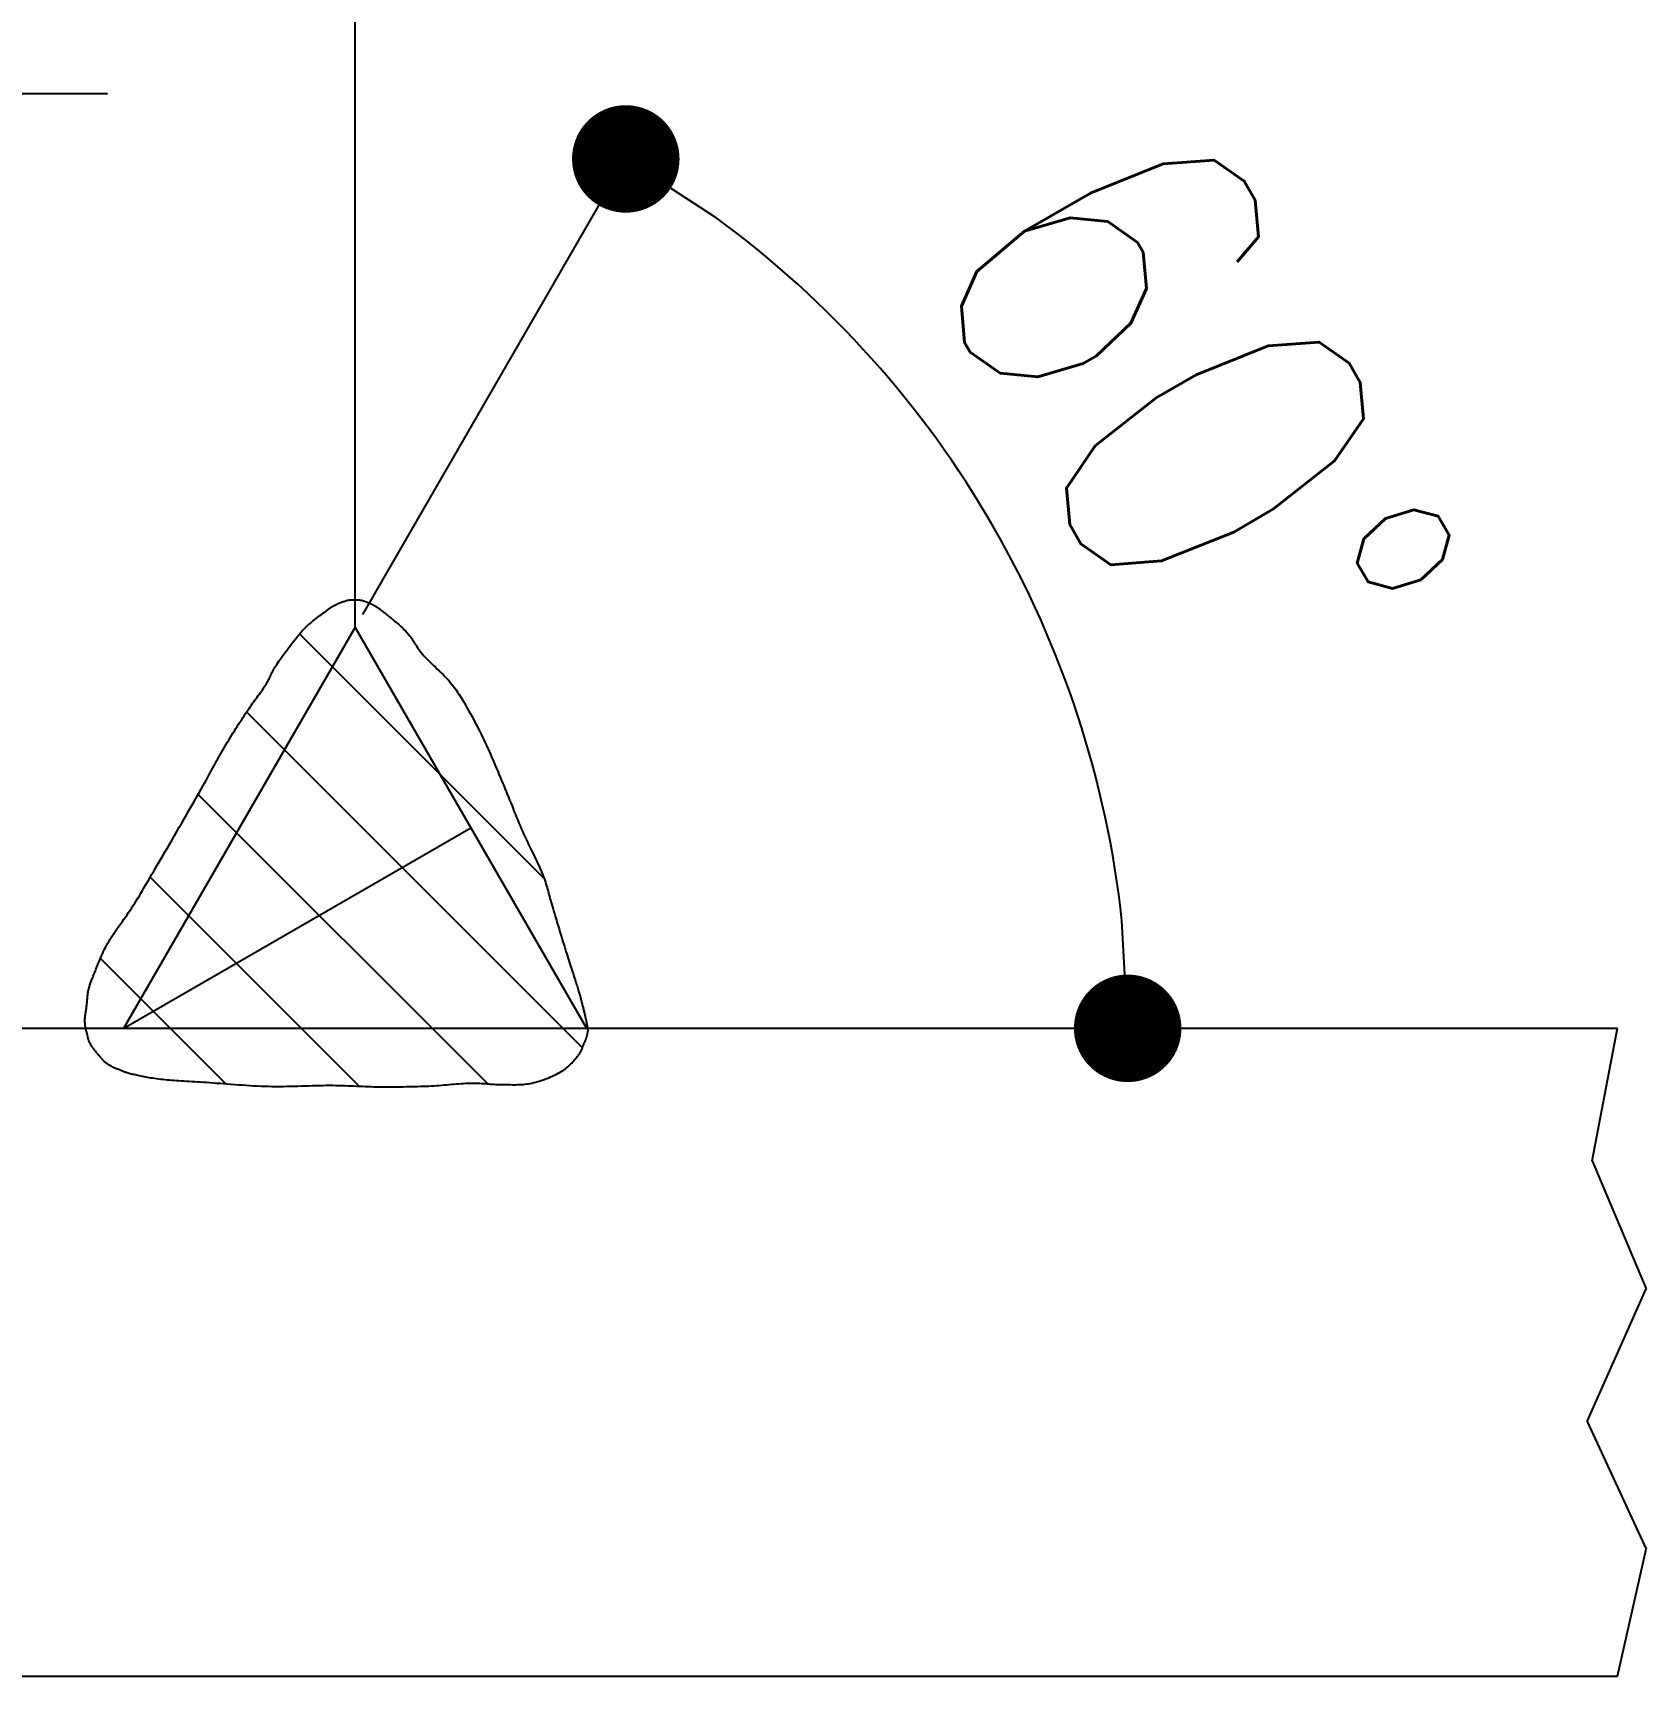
# Model space of a CAD drawing. Header units: millimetres. Extents: x -4568 to 36914, y -114 to 17788.
# Drawn here: x 6422 to 6542, y 13943.6 to 14065.8 of the extents above; entities that cross this region are included whole.
import ezdxf

# ---------------------------------------------------------------- set-up
doc = ezdxf.new("R2010")
doc.units = ezdxf.units.MM
doc.header["$LTSCALE"] = 5
doc.layers.get('0').update_dxf_attribs({"color": 255})
doc.layers.add('寸法', color=4, linetype='Continuous')
doc.layers.add('金物', color=142, linetype='Continuous')
doc.styles.add('04setumei', font='simplex.shx', dxfattribs={"width": 0.7, "height": 2.5, "bigfont": 'extfont2.shx'})

# ---------------------------------------------------------------- blocks, each defined once
blk = doc.blocks.new('_Dot')
at = {"color": 0, "linetype": 'ByBlock', "lineweight": -2}
blk.add_line((-0.5, 0), (-1, 0), dxfattribs=at)
at = {"color": 0, "linetype": 'ByBlock', "const_width": 0.5}
blk.add_lwpolyline([(-0.25, 0, 1), (0.25, 0, 1)], format="xyb", close=True, dxfattribs=at)

msp = doc.modelspace()

# ---------------------------------------------------------------- linework, layer by layer
at = {"layer": '寸法'}
for p, q in [((6419.555, 14061.289), (6427.555, 14061.289)), ((6446.531, 14022.521), (6466.098, 14056.412)), ((6444.107, 14023.027), (6444.143, 14023.053)), ((6444.143, 14023.053), (6444.181, 14023.078)), ((6444.181, 14023.078), (6444.22, 14023.103)), ((6444.22, 14023.103), (6444.261, 14023.128)), ((6444.261, 14023.128), (6444.305, 14023.154)), ((6444.305, 14023.154), (6444.352, 14023.179)), ((6444.352, 14023.179), (6444.402, 14023.205)), ((6444.402, 14023.205), (6444.455, 14023.231)), ((6444.455, 14023.231), (6444.512, 14023.257)), ((6444.512, 14023.257), (6444.571, 14023.283)), ((6444.571, 14023.283), (6444.632, 14023.31)), ((6444.632, 14023.31), (6444.694, 14023.337)), ((6444.694, 14023.337), (6444.757, 14023.363)), ((6444.757, 14023.363), (6444.822, 14023.389)), ((6444.822, 14023.389), (6444.886, 14023.413)), ((6444.886, 14023.413), (6444.95, 14023.438)), ((6444.95, 14023.438), (6445.013, 14023.461)), ((6445.013, 14023.461), (6445.075, 14023.483)), ((6445.075, 14023.483), (6445.136, 14023.504)), ((6445.136, 14023.504), (6445.194, 14023.524)), ((6445.194, 14023.524), (6445.25, 14023.542)), ((6445.25, 14023.542), (6445.303, 14023.558)), ((6445.303, 14023.558), (6445.353, 14023.572)), ((6445.353, 14023.572), (6445.399, 14023.584)), ((6445.399, 14023.584), (6445.444, 14023.594)), ((6445.444, 14023.594), (6445.487, 14023.603)), ((6445.487, 14023.603), (6445.528, 14023.61)), ((6445.528, 14023.61), (6445.567, 14023.616)), ((6445.567, 14023.616), (6445.605, 14023.62)), ((6445.605, 14023.62), (6445.642, 14023.623)), ((6445.642, 14023.623), (6445.678, 14023.626)), ((6445.678, 14023.626), (6445.712, 14023.627)), ((6445.712, 14023.627), (6445.747, 14023.628)), ((6445.747, 14023.628), (6445.78, 14023.628)), ((6445.78, 14023.628), (6445.812, 14023.628)), ((6445.812, 14023.628), (6445.845, 14023.628)), ((6445.845, 14023.628), (6445.876, 14023.627)), ((6445.876, 14023.627), (6445.909, 14023.627)), ((6445.909, 14023.627), (6445.941, 14023.626)), ((6445.941, 14023.626), (6445.973, 14023.626)), ((6445.973, 14023.626), (6446.004, 14023.627)), ((6446.004, 14023.627), (6446.035, 14023.626)), ((6446.035, 14023.626), (6446.065, 14023.626)), ((6446.065, 14023.626), (6446.094, 14023.626)), ((6446.094, 14023.626), (6446.122, 14023.625)), ((6446.122, 14023.625), (6446.149, 14023.624)), ((6446.149, 14023.624), (6446.177, 14023.622)), ((6446.177, 14023.622), (6446.204, 14023.62)), ((6446.204, 14023.62), (6446.23, 14023.618)), ((6446.23, 14023.618), (6446.257, 14023.615)), ((6446.257, 14023.615), (6446.283, 14023.612)), ((6446.283, 14023.612), (6446.31, 14023.608)), ((6446.31, 14023.608), (6446.337, 14023.604)), ((6446.337, 14023.604), (6446.364, 14023.599)), ((6446.364, 14023.599), (6446.392, 14023.594)), ((6446.392, 14023.594), (6446.42, 14023.588)), ((6446.42, 14023.588), (6446.449, 14023.582)), ((6446.449, 14023.582), (6446.478, 14023.575)), ((6446.478, 14023.575), (6446.508, 14023.567)), ((6446.508, 14023.567), (6446.538, 14023.559)), ((6446.538, 14023.559), (6446.568, 14023.55)), ((6446.568, 14023.55), (6446.598, 14023.541)), ((6446.598, 14023.541), (6446.628, 14023.531)), ((6446.628, 14023.531), (6446.659, 14023.521)), ((6446.659, 14023.521), (6446.689, 14023.51)), ((6446.689, 14023.51), (6446.719, 14023.499)), ((6446.719, 14023.499), (6446.75, 14023.487)), ((6446.75, 14023.487), (6446.781, 14023.475)), ((6446.781, 14023.475), (6446.812, 14023.463)), ((6446.812, 14023.463), (6446.844, 14023.451)), ((6446.844, 14023.451), (6446.875, 14023.438)), ((6446.875, 14023.438), (6446.906, 14023.425)), ((6446.906, 14023.425), (6446.937, 14023.412)), ((6446.937, 14023.412), (6446.969, 14023.398)), ((6446.969, 14023.398), (6447, 14023.385)), ((6447, 14023.385), (6447.031, 14023.372)), ((6447.031, 14023.372), (6447.061, 14023.36)), ((6447.061, 14023.36), (6447.091, 14023.347)), ((6447.091, 14023.347), (6447.121, 14023.334)), ((6447.121, 14023.334), (6447.151, 14023.322)), ((6447.151, 14023.322), (6447.181, 14023.308)), ((6447.181, 14023.308), (6447.211, 14023.295)), ((6447.211, 14023.295), (6447.242, 14023.28)), ((6447.242, 14023.28), (6447.273, 14023.265)), ((6447.273, 14023.265), (6447.305, 14023.249)), ((6447.305, 14023.249), (6447.338, 14023.231)), ((6447.338, 14023.231), (6447.372, 14023.213)), ((6447.372, 14023.213), (6447.407, 14023.193)), ((6447.407, 14023.193), (6447.443, 14023.171)), ((6447.443, 14023.171), (6447.48, 14023.148)), ((6447.48, 14023.148), (6447.519, 14023.123)), ((6447.519, 14023.123), (6447.559, 14023.097)), ((6447.559, 14023.097), (6447.599, 14023.071)), ((6447.599, 14023.071), (6447.638, 14023.044)), ((6447.638, 14023.044), (6447.678, 14023.017)), ((6442.484, 14021.762), (6442.537, 14021.808)), ((6442.537, 14021.808), (6442.589, 14021.851)), ((6442.589, 14021.851), (6442.64, 14021.894)), ((6442.64, 14021.894), (6442.692, 14021.937)), ((6442.692, 14021.937), (6442.744, 14021.98)), ((6442.744, 14021.98), (6442.797, 14022.025)), ((6442.797, 14022.025), (6442.851, 14022.071)), ((6442.851, 14022.071), (6442.905, 14022.117)), ((6442.905, 14022.117), (6442.959, 14022.163)), ((6442.959, 14022.163), (6443.014, 14022.206)), ((6443.014, 14022.206), (6443.067, 14022.248)), ((6443.067, 14022.248), (6443.12, 14022.289)), ((6443.12, 14022.289), (6443.173, 14022.329)), ((6443.173, 14022.329), (6443.225, 14022.368)), ((6443.225, 14022.368), (6443.276, 14022.405)), ((6443.276, 14022.405), (6443.327, 14022.442)), ((6443.327, 14022.442), (6443.378, 14022.478)), ((6443.378, 14022.478), (6443.427, 14022.514)), ((6443.427, 14022.514), (6443.476, 14022.548)), ((6443.476, 14022.548), (6443.525, 14022.582)), ((6443.525, 14022.582), (6443.572, 14022.616)), ((6443.572, 14022.616), (6443.618, 14022.649)), ((6443.618, 14022.649), (6443.664, 14022.682)), ((6443.664, 14022.682), (6443.709, 14022.714)), ((6443.709, 14022.714), (6443.751, 14022.746)), ((6443.751, 14022.746), (6443.792, 14022.777)), ((6443.792, 14022.777), (6443.83, 14022.808)), ((6443.83, 14022.808), (6443.867, 14022.838)), ((6443.867, 14022.838), (6443.903, 14022.866)), ((6443.903, 14022.866), (6443.937, 14022.894)), ((6443.937, 14022.894), (6443.971, 14022.922)), ((6443.971, 14022.922), (6444.005, 14022.949)), ((6444.005, 14022.949), (6444.038, 14022.975)), ((6444.038, 14022.975), (6444.072, 14023.002)), ((6444.072, 14023.002), (6444.107, 14023.027)), ((6447.678, 14023.017), (6447.717, 14022.989)), ((6447.717, 14022.989), (6447.758, 14022.96)), ((6447.758, 14022.96), (6447.799, 14022.93)), ((6447.799, 14022.93), (6447.842, 14022.898)), ((6447.842, 14022.898), (6447.886, 14022.864)), ((6447.886, 14022.864), (6447.932, 14022.829)), ((6447.932, 14022.829), (6447.98, 14022.792)), ((6447.98, 14022.792), (6448.031, 14022.752)), ((6448.031, 14022.752), (6448.084, 14022.71)), ((6448.084, 14022.71), (6448.139, 14022.665)), ((6448.139, 14022.665), (6448.198, 14022.616)), ((6448.198, 14022.616), (6448.26, 14022.565)), ((6448.26, 14022.565), (6448.326, 14022.51)), ((6448.326, 14022.51), (6448.396, 14022.452)), ((6448.396, 14022.452), (6448.472, 14022.39)), ((6448.472, 14022.39), (6448.552, 14022.326)), ((6448.552, 14022.326), (6448.635, 14022.258)), ((6448.635, 14022.258), (6448.722, 14022.188)), ((6448.722, 14022.188), (6448.812, 14022.115)), ((6448.812, 14022.115), (6448.904, 14022.04)), ((6448.904, 14022.04), (6448.998, 14021.963)), ((6448.998, 14021.963), (6449.092, 14021.883)), ((6449.092, 14021.883), (6449.187, 14021.802)), ((6428.764, 13991.748), (6445.973, 14021.554)), ((6441.372, 14020.508), (6441.477, 14020.644)), ((6441.477, 14020.644), (6441.579, 14020.772)), ((6441.579, 14020.772), (6441.676, 14020.893)), ((6441.676, 14020.893), (6441.767, 14021.005)), ((6441.767, 14021.005), (6441.85, 14021.106)), ((6441.83, 14021.082), (6460.027, 14002.885)), ((6441.85, 14021.106), (6441.928, 14021.198)), ((6441.928, 14021.198), (6442.002, 14021.282)), ((6442.002, 14021.282), (6442.071, 14021.36)), ((6442.071, 14021.36), (6442.138, 14021.431)), ((6442.138, 14021.431), (6442.201, 14021.497)), ((6442.201, 14021.497), (6442.262, 14021.557)), ((6442.262, 14021.557), (6442.32, 14021.614)), ((6442.32, 14021.614), (6442.377, 14021.666)), ((6442.377, 14021.666), (6442.432, 14021.716)), ((6442.432, 14021.716), (6442.484, 14021.762)), ((6445.973, 14021.554), (6463.182, 13991.748)), ((6449.187, 14021.802), (6449.282, 14021.719)), ((6449.282, 14021.719), (6449.377, 14021.634)), ((6449.377, 14021.634), (6449.47, 14021.549)), ((6449.47, 14021.549), (6449.561, 14021.462)), ((6449.561, 14021.462), (6449.65, 14021.374)), ((6449.65, 14021.374), (6449.736, 14021.285)), ((6449.736, 14021.285), (6449.82, 14021.196)), ((6449.82, 14021.196), (6449.898, 14021.106)), ((6449.898, 14021.106), (6449.972, 14021.015)), ((6449.972, 14021.015), (6450.042, 14020.923)), ((6450.042, 14020.923), (6450.11, 14020.83)), ((6450.11, 14020.83), (6450.176, 14020.736)), ((6450.176, 14020.736), (6450.24, 14020.64)), ((6450.24, 14020.64), (6450.304, 14020.543)), ((6440.494, 14019.336), (6440.598, 14019.48)), ((6440.598, 14019.48), (6440.706, 14019.627)), ((6440.706, 14019.627), (6440.816, 14019.776)), ((6440.816, 14019.776), (6440.927, 14019.926)), ((6440.927, 14019.926), (6441.04, 14020.075)), ((6441.04, 14020.075), (6441.152, 14020.223)), ((6441.152, 14020.223), (6441.263, 14020.368)), ((6441.263, 14020.368), (6441.372, 14020.508)), ((6450.304, 14020.543), (6450.367, 14020.444)), ((6450.367, 14020.444), (6450.432, 14020.344)), ((6450.432, 14020.344), (6450.498, 14020.241)), ((6450.498, 14020.241), (6450.567, 14020.137)), ((6450.567, 14020.137), (6450.639, 14020.031)), ((6450.639, 14020.031), (6450.715, 14019.922)), ((6450.715, 14019.922), (6450.796, 14019.811)), ((6450.796, 14019.811), (6450.882, 14019.698)), ((6450.882, 14019.698), (6450.975, 14019.582)), ((6450.975, 14019.582), (6451.074, 14019.463)), ((6451.074, 14019.463), (6451.18, 14019.344)), ((6439.705, 14018.056), (6439.747, 14018.141)), ((6439.747, 14018.141), (6439.79, 14018.227)), ((6439.79, 14018.227), (6439.836, 14018.316)), ((6439.836, 14018.316), (6439.885, 14018.408)), ((6439.885, 14018.408), (6439.939, 14018.504)), ((6439.939, 14018.504), (6439.998, 14018.604)), ((6439.998, 14018.604), (6440.063, 14018.708)), ((6440.063, 14018.708), (6440.135, 14018.819)), ((6440.135, 14018.819), (6440.215, 14018.937)), ((6440.215, 14018.937), (6440.302, 14019.063)), ((6440.302, 14019.063), (6440.395, 14019.197)), ((6440.395, 14019.197), (6440.494, 14019.336)), ((6451.18, 14019.344), (6451.294, 14019.223)), ((6451.294, 14019.223), (6451.414, 14019.102)), ((6451.414, 14019.102), (6451.539, 14018.979)), ((6451.539, 14018.979), (6451.669, 14018.855)), ((6451.669, 14018.855), (6451.803, 14018.728)), ((6451.803, 14018.728), (6451.94, 14018.6)), ((6451.94, 14018.6), (6452.08, 14018.469)), ((6452.08, 14018.469), (6452.221, 14018.335)), ((6452.221, 14018.335), (6452.363, 14018.198)), ((6452.363, 14018.198), (6452.506, 14018.058)), ((6438.994, 14016.826), (6439.068, 14016.932)), ((6439.068, 14016.932), (6439.14, 14017.037)), ((6439.14, 14017.037), (6439.21, 14017.142)), ((6439.21, 14017.142), (6439.277, 14017.246)), ((6439.277, 14017.246), (6439.34, 14017.348)), ((6439.34, 14017.348), (6439.397, 14017.446)), ((6439.397, 14017.446), (6439.45, 14017.539)), ((6439.45, 14017.539), (6439.497, 14017.629)), ((6439.497, 14017.629), (6439.542, 14017.717)), ((6439.542, 14017.717), (6439.584, 14017.803)), ((6439.584, 14017.803), (6439.625, 14017.887)), ((6439.625, 14017.887), (6439.666, 14017.971)), ((6439.666, 14017.971), (6439.705, 14018.056)), ((6452.506, 14018.058), (6452.647, 14017.913)), ((6452.647, 14017.913), (6452.788, 14017.764)), ((6452.788, 14017.764), (6452.926, 14017.611)), ((6452.926, 14017.611), (6453.062, 14017.453)), ((6453.062, 14017.453), (6453.194, 14017.29)), ((6453.194, 14017.29), (6453.322, 14017.121)), ((6453.322, 14017.121), (6453.447, 14016.945)), ((6453.447, 14016.945), (6453.572, 14016.762)), ((6438.162, 14015.672), (6438.252, 14015.798)), ((6438.252, 14015.798), (6438.34, 14015.922)), ((6438.34, 14015.922), (6438.427, 14016.043)), ((6438.427, 14016.043), (6438.512, 14016.161)), ((6438.512, 14016.161), (6438.597, 14016.277)), ((6438.597, 14016.277), (6438.68, 14016.39)), ((6438.68, 14016.39), (6438.761, 14016.501)), ((6438.761, 14016.501), (6438.841, 14016.611)), ((6438.841, 14016.611), (6438.919, 14016.719)), ((6438.919, 14016.719), (6438.994, 14016.826)), ((6453.572, 14016.762), (6453.697, 14016.574)), ((6453.697, 14016.574), (6453.821, 14016.379)), ((6453.821, 14016.379), (6453.944, 14016.179)), ((6453.944, 14016.179), (6454.067, 14015.975)), ((6454.067, 14015.975), (6454.189, 14015.767)), ((6454.189, 14015.767), (6454.31, 14015.556)), ((6437.298, 14014.362), (6437.401, 14014.522)), ((6437.401, 14014.522), (6437.502, 14014.678)), ((6437.502, 14014.678), (6437.601, 14014.831)), ((6437.601, 14014.831), (6437.699, 14014.981)), ((6437.699, 14014.981), (6437.795, 14015.127)), ((6437.795, 14015.127), (6437.889, 14015.269)), ((6437.889, 14015.269), (6437.981, 14015.407)), ((6437.896, 14015.281), (6462.876, 13990.301)), ((6437.981, 14015.407), (6438.072, 14015.541)), ((6438.072, 14015.541), (6438.162, 14015.672)), ((6454.31, 14015.556), (6454.43, 14015.342)), ((6454.43, 14015.342), (6454.549, 14015.127)), ((6454.549, 14015.127), (6454.666, 14014.91)), ((6454.666, 14014.91), (6454.783, 14014.693)), ((6454.783, 14014.693), (6454.897, 14014.475)), ((6454.897, 14014.475), (6455.01, 14014.259)), ((6436.559, 14013.185), (6436.665, 14013.358)), ((6436.665, 14013.358), (6436.771, 14013.53)), ((6436.771, 14013.53), (6436.878, 14013.701)), ((6436.878, 14013.701), (6436.984, 14013.869)), ((6436.984, 14013.869), (6437.089, 14014.036)), ((6437.089, 14014.036), (6437.194, 14014.2)), ((6437.194, 14014.2), (6437.298, 14014.362)), ((6455.01, 14014.259), (6455.121, 14014.044)), ((6455.121, 14014.044), (6455.23, 14013.83)), ((6455.23, 14013.83), (6455.337, 14013.62)), ((6455.337, 14013.62), (6455.442, 14013.41)), ((6455.442, 14013.41), (6455.544, 14013.201)), ((6435.845, 14011.971), (6435.941, 14012.141)), ((6435.941, 14012.141), (6436.038, 14012.312)), ((6436.038, 14012.312), (6436.14, 14012.486)), ((6436.14, 14012.486), (6436.243, 14012.662)), ((6436.243, 14012.662), (6436.347, 14012.837)), ((6436.347, 14012.837), (6436.453, 14013.011)), ((6436.453, 14013.011), (6436.559, 14013.185)), ((6455.544, 14013.201), (6455.645, 14012.99)), ((6455.645, 14012.99), (6455.743, 14012.779)), ((6455.743, 14012.779), (6455.84, 14012.567)), ((6455.84, 14012.567), (6455.934, 14012.355)), ((6455.934, 14012.355), (6456.028, 14012.142)), ((6456.028, 14012.142), (6456.12, 14011.93)), ((6435.189, 14010.76), (6435.287, 14010.941)), ((6435.287, 14010.941), (6435.381, 14011.118)), ((6435.381, 14011.118), (6435.474, 14011.292)), ((6435.474, 14011.292), (6435.567, 14011.463)), ((6435.567, 14011.463), (6435.659, 14011.633)), ((6435.659, 14011.633), (6435.751, 14011.802)), ((6435.751, 14011.802), (6435.845, 14011.971)), ((6456.12, 14011.93), (6456.211, 14011.716)), ((6456.211, 14011.716), (6456.302, 14011.503)), ((6456.302, 14011.503), (6456.392, 14011.29)), ((6456.392, 14011.29), (6456.481, 14011.077)), ((6456.481, 14011.077), (6456.57, 14010.864)), ((6456.57, 14010.864), (6456.659, 14010.651)), ((6434.522, 14009.539), (6434.647, 14009.763)), ((6434.647, 14009.763), (6434.766, 14009.977)), ((6434.766, 14009.977), (6434.878, 14010.183)), ((6434.878, 14010.183), (6434.986, 14010.381)), ((6434.986, 14010.381), (6435.09, 14010.573)), ((6435.09, 14010.573), (6435.189, 14010.76)), ((6456.659, 14010.651), (6456.749, 14010.438)), ((6456.749, 14010.438), (6456.838, 14010.225)), ((6456.838, 14010.225), (6456.929, 14010.013)), ((6456.929, 14010.013), (6457.019, 14009.8)), ((6457.019, 14009.8), (6457.108, 14009.586)), ((6457.108, 14009.586), (6457.197, 14009.371)), ((6433.776, 14008.236), (6433.941, 14008.522)), ((6433.941, 14008.522), (6434.1, 14008.797)), ((6434.1, 14008.797), (6434.249, 14009.059)), ((6434.249, 14009.059), (6434.39, 14009.306)), ((6434.298, 14009.144), (6455.825, 13987.617)), ((6434.39, 14009.306), (6434.522, 14009.539)), ((6457.197, 14009.371), (6457.285, 14009.155)), ((6457.285, 14009.155), (6457.373, 14008.939)), ((6457.373, 14008.939), (6457.46, 14008.723)), ((6457.46, 14008.723), (6457.548, 14008.507)), ((6457.548, 14008.507), (6457.635, 14008.291)), ((6433.07, 14007.017), (6433.251, 14007.329)), ((6433.251, 14007.329), (6433.43, 14007.637)), ((6433.43, 14007.637), (6433.605, 14007.94)), ((6433.605, 14007.94), (6433.776, 14008.236)), ((6457.635, 14008.291), (6457.721, 14008.075)), ((6457.721, 14008.075), (6457.807, 14007.861)), ((6457.807, 14007.861), (6457.894, 14007.648)), ((6457.894, 14007.648), (6457.98, 14007.436)), ((6457.98, 14007.436), (6458.066, 14007.226)), ((6458.066, 14007.226), (6458.153, 14007.017)), ((6428.764, 13991.748), (6454.577, 14006.651)), ((6432.346, 14005.774), (6432.524, 14006.081)), ((6432.524, 14006.081), (6432.705, 14006.391)), ((6432.705, 14006.391), (6432.888, 14006.704)), ((6432.888, 14006.704), (6433.07, 14007.017)), ((6458.153, 14007.017), (6458.24, 14006.811)), ((6458.24, 14006.811), (6458.327, 14006.607)), ((6458.327, 14006.607), (6458.413, 14006.406)), ((6458.413, 14006.406), (6458.502, 14006.207)), ((6458.502, 14006.207), (6458.593, 14006.008)), ((6458.593, 14006.008), (6458.685, 14005.809)), ((6431.677, 14004.632), (6431.835, 14004.901)), ((6431.835, 14004.901), (6432, 14005.183)), ((6432, 14005.183), (6432.17, 14005.474)), ((6432.17, 14005.474), (6432.346, 14005.774)), ((6458.685, 14005.809), (6458.779, 14005.612)), ((6458.779, 14005.612), (6458.873, 14005.416)), ((6458.873, 14005.416), (6458.968, 14005.221)), ((6458.968, 14005.221), (6459.062, 14005.028)), ((6459.062, 14005.028), (6459.156, 14004.837)), ((6459.156, 14004.837), (6459.249, 14004.647)), ((6430.981, 14003.437), (6431.113, 14003.662)), ((6431.113, 14003.662), (6431.247, 14003.894)), ((6431.247, 14003.894), (6431.385, 14004.132)), ((6431.385, 14004.132), (6431.528, 14004.376)), ((6431.528, 14004.376), (6431.677, 14004.632)), ((6459.249, 14004.647), (6459.34, 14004.46)), ((6459.34, 14004.46), (6459.43, 14004.275)), ((6459.43, 14004.275), (6459.516, 14004.092)), ((6459.516, 14004.092), (6459.6, 14003.912)), ((6459.6, 14003.912), (6459.681, 14003.735)), ((6459.681, 14003.735), (6459.758, 14003.561)), ((6459.758, 14003.561), (6459.831, 14003.391)), ((6430.255, 14002.187), (6430.371, 14002.385)), ((6430.371, 14002.385), (6430.488, 14002.587)), ((6430.488, 14002.587), (6430.608, 14002.792)), ((6430.608, 14002.792), (6430.73, 14003.002)), ((6430.721, 14002.987), (6446.264, 13987.444)), ((6430.73, 14003.002), (6430.854, 14003.217)), ((6430.854, 14003.217), (6430.981, 14003.437)), ((6459.831, 14003.391), (6459.899, 14003.223)), ((6459.899, 14003.223), (6459.961, 14003.062)), ((6459.961, 14003.062), (6460.018, 14002.909)), ((6460.018, 14002.909), (6460.07, 14002.762)), ((6460.07, 14002.762), (6460.118, 14002.621)), ((6460.118, 14002.621), (6460.162, 14002.484)), ((6460.162, 14002.484), (6460.203, 14002.35)), ((6460.203, 14002.35), (6460.242, 14002.219)), ((6429.461, 14000.878), (6429.575, 14001.059)), ((6429.575, 14001.059), (6429.688, 14001.242)), ((6429.688, 14001.242), (6429.801, 14001.427)), ((6429.801, 14001.427), (6429.913, 14001.613)), ((6429.913, 14001.613), (6430.027, 14001.802)), ((6430.027, 14001.802), (6430.14, 14001.993)), ((6430.14, 14001.993), (6430.255, 14002.187)), ((6460.242, 14002.219), (6460.279, 14002.088)), ((6460.279, 14002.088), (6460.315, 14001.958)), ((6460.315, 14001.958), (6460.35, 14001.827)), ((6460.35, 14001.827), (6460.386, 14001.693)), ((6460.386, 14001.693), (6460.423, 14001.556)), ((6460.423, 14001.556), (6460.461, 14001.415)), ((6460.461, 14001.415), (6460.501, 14001.268)), ((6460.501, 14001.268), (6460.544, 14001.114)), ((6460.544, 14001.114), (6460.591, 14000.953)), ((6428.653, 13999.703), (6428.767, 13999.861)), ((6428.767, 13999.861), (6428.882, 14000.022)), ((6428.882, 14000.022), (6428.998, 14000.186)), ((6428.998, 14000.186), (6429.114, 14000.353)), ((6429.114, 14000.353), (6429.23, 14000.524)), ((6429.23, 14000.524), (6429.346, 14000.698)), ((6429.346, 14000.698), (6429.461, 14000.878)), ((6460.591, 14000.953), (6460.641, 14000.783)), ((6460.641, 14000.783), (6460.696, 14000.603)), ((6460.696, 14000.603), (6460.753, 14000.413)), ((6460.753, 14000.413), (6460.813, 14000.215)), ((6460.813, 14000.215), (6460.875, 14000.009)), ((6460.875, 14000.009), (6460.939, 13999.797)), ((6427.813, 13998.505), (6427.908, 13998.651)), ((6427.908, 13998.651), (6428.006, 13998.797)), ((6428.006, 13998.797), (6428.108, 13998.945)), ((6428.108, 13998.945), (6428.212, 13999.093)), ((6428.212, 13999.093), (6428.319, 13999.243)), ((6428.319, 13999.243), (6428.429, 13999.394)), ((6428.429, 13999.394), (6428.54, 13999.548)), ((6428.54, 13999.548), (6428.653, 13999.703)), ((6460.939, 13999.797), (6461.004, 13999.581)), ((6461.004, 13999.581), (6461.07, 13999.362)), ((6461.07, 13999.362), (6461.137, 13999.14)), ((6461.137, 13999.14), (6461.203, 13998.918)), ((6461.203, 13998.918), (6461.27, 13998.697)), ((6461.27, 13998.697), (6461.336, 13998.478)), ((6427.187, 13997.331), (6427.254, 13997.477)), ((6427.254, 13997.477), (6427.324, 13997.624)), ((6427.324, 13997.624), (6427.398, 13997.771)), ((6427.398, 13997.771), (6427.474, 13997.919)), ((6427.474, 13997.919), (6427.553, 13998.066)), ((6427.553, 13998.066), (6427.636, 13998.213)), ((6427.636, 13998.213), (6427.722, 13998.359)), ((6427.722, 13998.359), (6427.813, 13998.505)), ((6461.336, 13998.478), (6461.402, 13998.263)), ((6461.402, 13998.263), (6461.466, 13998.052)), ((6461.466, 13998.052), (6461.528, 13997.847)), ((6461.528, 13997.847), (6461.589, 13997.65)), ((6461.589, 13997.65), (6461.647, 13997.461)), ((6461.647, 13997.461), (6461.702, 13997.283)), ((6426.686, 13996.13), (6426.733, 13996.248)), ((6426.733, 13996.248), (6426.783, 13996.372)), ((6426.783, 13996.372), (6426.834, 13996.499)), ((6426.834, 13996.499), (6426.887, 13996.63)), ((6426.887, 13996.63), (6426.942, 13996.765)), ((6426.942, 13996.765), (6427, 13996.903)), ((6427, 13996.903), (6427.06, 13997.044)), ((6427.021, 13996.952), (6436.347, 13987.625)), ((6427.06, 13997.044), (6427.122, 13997.187)), ((6427.122, 13997.187), (6427.187, 13997.331)), ((6461.702, 13997.283), (6461.756, 13997.111)), ((6461.756, 13997.111), (6461.809, 13996.944)), ((6461.809, 13996.944), (6461.861, 13996.781)), ((6461.861, 13996.781), (6461.913, 13996.622)), ((6461.913, 13996.622), (6461.963, 13996.466)), ((6461.963, 13996.466), (6462.013, 13996.315)), ((6462.013, 13996.315), (6462.061, 13996.167)), ((6462.061, 13996.167), (6462.109, 13996.023)), ((6426.221, 13994.915), (6426.241, 13994.979)), ((6426.241, 13994.979), (6426.261, 13995.044)), ((6426.261, 13995.044), (6426.282, 13995.108)), ((6426.282, 13995.108), (6426.305, 13995.173)), ((6426.305, 13995.173), (6426.329, 13995.241)), ((6426.329, 13995.241), (6426.355, 13995.31)), ((6426.355, 13995.31), (6426.382, 13995.383)), ((6426.382, 13995.383), (6426.412, 13995.458)), ((6426.412, 13995.458), (6426.443, 13995.538)), ((6426.443, 13995.538), (6426.477, 13995.622)), ((6426.477, 13995.622), (6426.514, 13995.712)), ((6426.514, 13995.712), (6426.553, 13995.807)), ((6426.553, 13995.807), (6426.595, 13995.908)), ((6426.595, 13995.908), (6426.64, 13996.016)), ((6426.64, 13996.016), (6426.686, 13996.13)), ((6462.109, 13996.023), (6462.155, 13995.883)), ((6462.155, 13995.883), (6462.201, 13995.747)), ((6462.201, 13995.747), (6462.244, 13995.615)), ((6462.244, 13995.615), (6462.287, 13995.486)), ((6462.287, 13995.486), (6462.327, 13995.361)), ((6462.327, 13995.361), (6462.367, 13995.241)), ((6462.367, 13995.241), (6462.405, 13995.124)), ((6462.405, 13995.124), (6462.44, 13995.011)), ((6462.44, 13995.011), (6462.475, 13994.901)), ((6426.023, 13993.669), (6426.029, 13993.739)), ((6426.029, 13993.739), (6426.035, 13993.808)), ((6426.035, 13993.808), (6426.041, 13993.878)), ((6426.041, 13993.878), (6426.047, 13993.947)), ((6426.047, 13993.947), (6426.053, 13994.016)), ((6426.053, 13994.016), (6426.06, 13994.084)), ((6426.06, 13994.084), (6426.067, 13994.153)), ((6426.067, 13994.153), (6426.075, 13994.222)), ((6426.075, 13994.222), (6426.084, 13994.292)), ((6426.084, 13994.292), (6426.094, 13994.361)), ((6426.094, 13994.361), (6426.105, 13994.431)), ((6426.105, 13994.431), (6426.118, 13994.502)), ((6426.118, 13994.502), (6426.133, 13994.573)), ((6426.133, 13994.573), (6426.149, 13994.645)), ((6426.149, 13994.645), (6426.167, 13994.716)), ((6426.167, 13994.716), (6426.184, 13994.784)), ((6426.184, 13994.784), (6426.203, 13994.85)), ((6426.203, 13994.85), (6426.221, 13994.915)), ((6462.475, 13994.901), (6462.506, 13994.797)), ((6462.506, 13994.797), (6462.536, 13994.7)), ((6462.536, 13994.7), (6462.563, 13994.608)), ((6462.563, 13994.608), (6462.588, 13994.521)), ((6462.588, 13994.521), (6462.612, 13994.44)), ((6462.612, 13994.44), (6462.634, 13994.363)), ((6462.634, 13994.363), (6462.655, 13994.289)), ((6462.655, 13994.289), (6462.674, 13994.218)), ((6462.674, 13994.218), (6462.693, 13994.15)), ((6462.693, 13994.15), (6462.71, 13994.084)), ((6462.71, 13994.084), (6462.728, 13994.019)), ((6462.728, 13994.019), (6462.745, 13993.955)), ((6462.745, 13993.955), (6462.761, 13993.891)), ((6462.761, 13993.891), (6462.778, 13993.827)), ((6462.778, 13993.827), (6462.795, 13993.762)), ((6462.795, 13993.762), (6462.812, 13993.695)), ((6462.812, 13993.695), (6462.83, 13993.627)), ((6425.867, 13992.46), (6425.874, 13992.533)), ((6425.874, 13992.533), (6425.883, 13992.608)), ((6425.883, 13992.608), (6425.892, 13992.684)), ((6425.892, 13992.684), (6425.902, 13992.761)), ((6425.902, 13992.761), (6425.913, 13992.84)), ((6425.913, 13992.84), (6425.925, 13992.918)), ((6425.925, 13992.918), (6425.936, 13992.997)), ((6425.936, 13992.997), (6425.948, 13993.076)), ((6425.948, 13993.076), (6425.959, 13993.154)), ((6425.959, 13993.154), (6425.971, 13993.231)), ((6425.971, 13993.231), (6425.981, 13993.307)), ((6425.981, 13993.307), (6425.992, 13993.382)), ((6425.992, 13993.382), (6426.001, 13993.455)), ((6426.001, 13993.455), (6426.009, 13993.527)), ((6426.009, 13993.527), (6426.016, 13993.598)), ((6426.016, 13993.598), (6426.023, 13993.669)), ((6462.83, 13993.627), (6462.848, 13993.557)), ((6462.848, 13993.557), (6462.866, 13993.488)), ((6462.866, 13993.488), (6462.884, 13993.419)), ((6462.884, 13993.419), (6462.901, 13993.35)), ((6462.901, 13993.35), (6462.918, 13993.281)), ((6462.918, 13993.281), (6462.935, 13993.214)), ((6462.935, 13993.214), (6462.952, 13993.147)), ((6462.952, 13993.147), (6462.968, 13993.08)), ((6462.968, 13993.08), (6462.984, 13993.015)), ((6462.984, 13993.015), (6462.999, 13992.95)), ((6462.999, 13992.95), (6463.015, 13992.886)), ((6463.015, 13992.886), (6463.03, 13992.824)), ((6463.03, 13992.824), (6463.044, 13992.762)), ((6463.044, 13992.762), (6463.058, 13992.702)), ((6463.058, 13992.702), (6463.072, 13992.643)), ((6463.072, 13992.643), (6463.084, 13992.586)), ((6463.084, 13992.586), (6463.097, 13992.531)), ((6463.097, 13992.531), (6463.109, 13992.476)), ((6463.109, 13992.476), (6463.12, 13992.423)), ((6425.852, 13992.192), (6425.853, 13992.254)), ((6425.852, 13992.192), (6425.853, 13992.132)), ((6425.853, 13992.254), (6425.856, 13992.32)), ((6425.853, 13992.132), (6425.855, 13992.075)), ((6425.855, 13992.075), (6425.859, 13992.02)), ((6425.856, 13992.32), (6425.86, 13992.389)), ((6425.859, 13992.02), (6425.865, 13991.967)), ((6425.86, 13992.389), (6425.867, 13992.46)), ((6425.865, 13991.967), (6425.872, 13991.916)), ((6425.872, 13991.916), (6425.88, 13991.867)), ((6425.88, 13991.867), (6425.888, 13991.82)), ((6425.888, 13991.82), (6425.898, 13991.773)), ((6425.898, 13991.773), (6425.908, 13991.728)), ((6425.908, 13991.728), (6425.919, 13991.683)), ((6425.919, 13991.683), (6425.931, 13991.639)), ((6425.931, 13991.639), (6425.942, 13991.595)), ((6425.942, 13991.595), (6425.954, 13991.552)), ((6425.954, 13991.552), (6425.966, 13991.508)), ((6425.966, 13991.508), (6425.978, 13991.464)), ((6425.978, 13991.464), (6425.989, 13991.42)), ((6425.989, 13991.42), (6426.001, 13991.374)), ((6426.001, 13991.374), (6426.011, 13991.329)), ((6426.011, 13991.329), (6426.021, 13991.284)), ((6426.021, 13991.284), (6426.03, 13991.24)), ((6463.12, 13992.423), (6463.132, 13992.371)), ((6463.132, 13992.371), (6463.143, 13992.32)), ((6463.143, 13992.32), (6463.154, 13992.271)), ((6463.154, 13992.271), (6463.163, 13992.222)), ((6463.163, 13992.222), (6463.174, 13992.175)), ((6463.174, 13992.175), (6463.183, 13992.129)), ((6463.183, 13992.129), (6463.192, 13992.084)), ((6463.192, 13992.084), (6463.2, 13992.04)), ((6463.2, 13992.04), (6463.208, 13991.997)), ((6463.208, 13991.997), (6463.216, 13991.955)), ((6463.216, 13991.955), (6463.223, 13991.914)), ((6463.223, 13991.914), (6463.229, 13991.874)), ((6463.229, 13991.874), (6463.235, 13991.835)), ((6463.229, 13991.219), (6463.237, 13991.252)), ((6463.235, 13991.835), (6463.24, 13991.797)), ((6463.237, 13991.252), (6463.245, 13991.286)), ((6463.24, 13991.797), (6463.245, 13991.76)), ((6463.245, 13991.76), (6463.249, 13991.725)), ((6463.245, 13991.286), (6463.251, 13991.318)), ((6463.249, 13991.725), (6463.253, 13991.692)), ((6463.251, 13991.318), (6463.257, 13991.348)), ((6463.253, 13991.692), (6463.257, 13991.661)), ((6463.257, 13991.661), (6463.26, 13991.632)), ((6463.257, 13991.348), (6463.261, 13991.376)), ((6463.26, 13991.632), (6463.263, 13991.604)), ((6463.261, 13991.376), (6463.264, 13991.403)), ((6463.263, 13991.604), (6463.265, 13991.578)), ((6463.264, 13991.403), (6463.267, 13991.429)), ((6463.265, 13991.578), (6463.267, 13991.552)), ((6463.267, 13991.552), (6463.268, 13991.528)), ((6463.267, 13991.429), (6463.268, 13991.454)), ((6463.268, 13991.528), (6463.269, 13991.503)), ((6463.268, 13991.454), (6463.269, 13991.479)), ((6463.269, 13991.479), (6463.269, 13991.503)), ((6426.03, 13991.24), (6426.039, 13991.197)), ((6426.039, 13991.197), (6426.047, 13991.154)), ((6426.047, 13991.154), (6426.056, 13991.112)), ((6426.056, 13991.112), (6426.065, 13991.07)), ((6426.065, 13991.07), (6426.075, 13991.028)), ((6426.075, 13991.028), (6426.085, 13990.986)), ((6426.085, 13990.986), (6426.097, 13990.944)), ((6426.097, 13990.944), (6426.109, 13990.901)), ((6426.109, 13990.901), (6426.123, 13990.858)), ((6426.123, 13990.858), (6426.139, 13990.814)), ((6426.139, 13990.814), (6426.157, 13990.77)), ((6426.157, 13990.77), (6426.176, 13990.724)), ((6426.176, 13990.724), (6426.199, 13990.678)), ((6426.199, 13990.678), (6426.223, 13990.631)), ((6426.223, 13990.631), (6426.252, 13990.582)), ((6426.252, 13990.582), (6426.282, 13990.531)), ((6426.282, 13990.531), (6426.316, 13990.478)), ((6426.316, 13990.478), (6426.352, 13990.425)), ((6426.352, 13990.425), (6426.39, 13990.37)), ((6426.39, 13990.37), (6426.43, 13990.315)), ((6426.43, 13990.315), (6426.471, 13990.259)), ((6426.471, 13990.259), (6426.514, 13990.203)), ((6426.514, 13990.203), (6426.557, 13990.147)), ((6426.557, 13990.147), (6426.6, 13990.092)), ((6426.6, 13990.092), (6426.644, 13990.037)), ((6426.644, 13990.037), (6426.688, 13989.984)), ((6462.741, 13990.008), (6462.771, 13990.065)), ((6462.771, 13990.065), (6462.798, 13990.121)), ((6462.798, 13990.121), (6462.824, 13990.176)), ((6462.824, 13990.176), (6462.847, 13990.231)), ((6462.847, 13990.231), (6462.869, 13990.285)), ((6462.869, 13990.285), (6462.89, 13990.337)), ((6462.89, 13990.337), (6462.91, 13990.389)), ((6462.91, 13990.389), (6462.929, 13990.44)), ((6462.929, 13990.44), (6462.949, 13990.49)), ((6462.949, 13990.49), (6462.968, 13990.539)), ((6462.968, 13990.539), (6462.987, 13990.587)), ((6462.987, 13990.587), (6463.007, 13990.634)), ((6463.007, 13990.634), (6463.028, 13990.679)), ((6463.028, 13990.679), (6463.048, 13990.724)), ((6463.048, 13990.724), (6463.066, 13990.767)), ((6463.066, 13990.767), (6463.084, 13990.81)), ((6463.084, 13990.81), (6463.102, 13990.851)), ((6463.102, 13990.851), (6463.118, 13990.891)), ((6463.118, 13990.891), (6463.133, 13990.93)), ((6463.133, 13990.93), (6463.148, 13990.969)), ((6463.148, 13990.969), (6463.162, 13991.007)), ((6463.162, 13991.007), (6463.176, 13991.043)), ((6463.176, 13991.043), (6463.188, 13991.08)), ((6463.188, 13991.08), (6463.199, 13991.115)), ((6463.199, 13991.115), (6463.21, 13991.15)), ((6463.21, 13991.15), (6463.22, 13991.185)), ((6463.22, 13991.185), (6463.229, 13991.219)), ((6426.688, 13989.984), (6426.731, 13989.931)), ((6426.731, 13989.931), (6426.773, 13989.88)), ((6426.773, 13989.88), (6426.815, 13989.831)), ((6426.815, 13989.831), (6426.855, 13989.784)), ((6426.855, 13989.784), (6426.893, 13989.739)), ((6426.893, 13989.739), (6426.929, 13989.696)), ((6426.929, 13989.696), (6426.964, 13989.654)), ((6426.964, 13989.654), (6426.998, 13989.614)), ((6426.998, 13989.614), (6427.031, 13989.575)), ((6427.031, 13989.575), (6427.064, 13989.537)), ((6427.064, 13989.537), (6427.096, 13989.501)), ((6427.096, 13989.501), (6427.128, 13989.465)), ((6427.128, 13989.465), (6427.16, 13989.431)), ((6427.16, 13989.431), (6427.192, 13989.397)), ((6427.192, 13989.397), (6427.225, 13989.363)), ((6427.225, 13989.363), (6427.259, 13989.331)), ((6427.259, 13989.331), (6427.293, 13989.299)), ((6427.293, 13989.299), (6427.328, 13989.267)), ((6427.328, 13989.267), (6427.366, 13989.236)), ((6427.366, 13989.236), (6427.404, 13989.205)), ((6427.404, 13989.205), (6427.445, 13989.175)), ((6427.445, 13989.175), (6427.487, 13989.144)), ((6427.487, 13989.144), (6427.531, 13989.114)), ((6427.531, 13989.114), (6427.577, 13989.084)), ((6427.577, 13989.084), (6427.624, 13989.056)), ((6427.624, 13989.056), (6427.672, 13989.027)), ((6427.672, 13989.027), (6427.721, 13989)), ((6427.721, 13989), (6427.771, 13988.973)), ((6427.771, 13988.973), (6427.822, 13988.946)), ((6427.822, 13988.946), (6427.874, 13988.92)), ((6427.874, 13988.92), (6427.928, 13988.894)), ((6427.928, 13988.894), (6427.981, 13988.869)), ((6427.981, 13988.869), (6428.036, 13988.844)), ((6428.036, 13988.844), (6428.092, 13988.819)), ((6428.092, 13988.819), (6428.148, 13988.795)), ((6461.614, 13988.745), (6461.7, 13988.813)), ((6461.7, 13988.813), (6461.783, 13988.882)), ((6461.783, 13988.882), (6461.862, 13988.952)), ((6461.862, 13988.952), (6461.937, 13989.023)), ((6461.937, 13989.023), (6462.01, 13989.095)), ((6462.01, 13989.095), (6462.08, 13989.166)), ((6462.08, 13989.166), (6462.146, 13989.238)), ((6462.146, 13989.238), (6462.21, 13989.309)), ((6462.21, 13989.309), (6462.271, 13989.38)), ((6462.271, 13989.38), (6462.329, 13989.449)), ((6462.329, 13989.449), (6462.386, 13989.517)), ((6462.386, 13989.517), (6462.44, 13989.584)), ((6462.44, 13989.584), (6462.492, 13989.648)), ((6462.492, 13989.648), (6462.542, 13989.711)), ((6462.542, 13989.711), (6462.589, 13989.772)), ((6462.589, 13989.772), (6462.632, 13989.832)), ((6462.632, 13989.832), (6462.672, 13989.891)), ((6462.672, 13989.891), (6462.708, 13989.95)), ((6462.708, 13989.95), (6462.741, 13990.008)), ((6428.148, 13988.795), (6428.205, 13988.771)), ((6428.205, 13988.771), (6428.262, 13988.746)), ((6428.262, 13988.746), (6428.321, 13988.722)), ((6428.321, 13988.722), (6428.379, 13988.698)), ((6428.379, 13988.698), (6428.437, 13988.674)), ((6428.437, 13988.674), (6428.494, 13988.651)), ((6428.494, 13988.651), (6428.549, 13988.628)), ((6428.549, 13988.628), (6428.604, 13988.605)), ((6428.604, 13988.605), (6428.659, 13988.583)), ((6428.659, 13988.583), (6428.714, 13988.561)), ((6428.714, 13988.561), (6428.771, 13988.54)), ((6428.771, 13988.54), (6428.828, 13988.518)), ((6428.828, 13988.518), (6428.888, 13988.497)), ((6428.888, 13988.497), (6428.95, 13988.476)), ((6428.95, 13988.476), (6429.015, 13988.455)), ((6429.015, 13988.455), (6429.083, 13988.433)), ((6429.083, 13988.433), (6429.156, 13988.412)), ((6429.156, 13988.412), (6429.233, 13988.391)), ((6429.233, 13988.391), (6429.314, 13988.37)), ((6429.314, 13988.37), (6429.401, 13988.348)), ((6429.401, 13988.348), (6429.494, 13988.326)), ((6429.494, 13988.326), (6429.592, 13988.304)), ((6429.592, 13988.304), (6429.693, 13988.282)), ((6429.693, 13988.282), (6429.798, 13988.259)), ((6429.798, 13988.259), (6429.907, 13988.236)), ((6429.907, 13988.236), (6430.018, 13988.213)), ((6430.018, 13988.213), (6430.133, 13988.189)), ((6430.133, 13988.189), (6430.252, 13988.166)), ((6430.252, 13988.166), (6430.375, 13988.143)), ((6430.375, 13988.143), (6430.501, 13988.12)), ((6430.501, 13988.12), (6430.631, 13988.097)), ((6430.631, 13988.097), (6430.765, 13988.075)), ((6430.765, 13988.075), (6430.903, 13988.053)), ((6430.903, 13988.053), (6431.044, 13988.032)), ((6431.044, 13988.032), (6431.19, 13988.011)), ((6431.19, 13988.011), (6431.339, 13987.991)), ((6431.339, 13987.991), (6431.493, 13987.973)), ((6431.493, 13987.973), (6431.65, 13987.955)), ((6431.65, 13987.955), (6431.811, 13987.938)), ((6431.811, 13987.938), (6431.976, 13987.922)), ((6431.976, 13987.922), (6432.143, 13987.907)), ((6432.143, 13987.907), (6432.315, 13987.894)), ((6432.315, 13987.894), (6432.49, 13987.881)), ((6432.49, 13987.881), (6432.668, 13987.868)), ((6432.668, 13987.868), (6432.851, 13987.856)), ((6432.851, 13987.856), (6433.037, 13987.844)), ((6433.037, 13987.844), (6433.228, 13987.833)), ((6433.228, 13987.833), (6433.423, 13987.821)), ((6433.423, 13987.821), (6433.623, 13987.81)), ((6433.623, 13987.81), (6433.827, 13987.798)), ((6433.827, 13987.798), (6434.036, 13987.786)), ((6434.036, 13987.786), (6434.249, 13987.773)), ((6434.249, 13987.773), (6434.468, 13987.76)), ((6434.468, 13987.76), (6434.692, 13987.747)), ((6434.692, 13987.747), (6434.921, 13987.732)), ((6434.921, 13987.732), (6435.157, 13987.716)), ((6435.157, 13987.716), (6435.402, 13987.698)), ((6435.402, 13987.698), (6435.655, 13987.679)), ((6435.655, 13987.679), (6435.915, 13987.659)), ((6435.915, 13987.659), (6436.181, 13987.638)), ((6436.181, 13987.638), (6436.452, 13987.617)), ((6436.452, 13987.617), (6436.727, 13987.596)), ((6436.727, 13987.596), (6437.006, 13987.575)), ((6452.956, 13987.566), (6453.139, 13987.583)), ((6453.139, 13987.583), (6453.32, 13987.599)), ((6453.32, 13987.599), (6453.498, 13987.615)), ((6453.498, 13987.615), (6453.673, 13987.629)), ((6453.673, 13987.629), (6453.846, 13987.642)), ((6453.846, 13987.642), (6454.016, 13987.653)), ((6454.016, 13987.653), (6454.182, 13987.663)), ((6454.182, 13987.663), (6454.346, 13987.67)), ((6454.346, 13987.67), (6454.507, 13987.674)), ((6454.507, 13987.674), (6454.662, 13987.676)), ((6454.662, 13987.676), (6454.814, 13987.675)), ((6454.814, 13987.675), (6454.961, 13987.672)), ((6454.961, 13987.672), (6455.103, 13987.667)), ((6455.103, 13987.667), (6455.243, 13987.66)), ((6455.243, 13987.66), (6455.379, 13987.651)), ((6455.379, 13987.651), (6455.513, 13987.642)), ((6455.513, 13987.642), (6455.645, 13987.632)), ((6455.645, 13987.632), (6455.775, 13987.621)), ((6455.775, 13987.621), (6455.905, 13987.61)), ((6455.905, 13987.61), (6456.033, 13987.6)), ((6456.033, 13987.6), (6456.162, 13987.591)), ((6456.162, 13987.591), (6456.291, 13987.582)), ((6458.458, 13987.579), (6458.593, 13987.591)), ((6458.593, 13987.591), (6458.729, 13987.606)), ((6458.729, 13987.606), (6458.863, 13987.625)), ((6458.863, 13987.625), (6458.997, 13987.647)), ((6458.997, 13987.647), (6459.13, 13987.674)), ((6459.13, 13987.674), (6459.264, 13987.706)), ((6459.264, 13987.706), (6459.4, 13987.741)), ((6459.4, 13987.741), (6459.537, 13987.78)), ((6459.537, 13987.78), (6459.676, 13987.823)), ((6459.676, 13987.823), (6459.816, 13987.869)), ((6459.816, 13987.869), (6459.955, 13987.917)), ((6459.955, 13987.917), (6460.094, 13987.968)), ((6460.094, 13987.968), (6460.231, 13988.022)), ((6460.231, 13988.022), (6460.367, 13988.077)), ((6460.367, 13988.077), (6460.501, 13988.135)), ((6460.501, 13988.135), (6460.632, 13988.193)), ((6460.632, 13988.193), (6460.76, 13988.252)), ((6460.76, 13988.252), (6460.884, 13988.313)), ((6460.884, 13988.313), (6461.003, 13988.373)), ((6461.003, 13988.373), (6461.118, 13988.434)), ((6461.118, 13988.434), (6461.227, 13988.495)), ((6461.227, 13988.495), (6461.331, 13988.555)), ((6461.331, 13988.555), (6461.43, 13988.616)), ((6461.43, 13988.616), (6461.524, 13988.68)), ((6461.524, 13988.68), (6461.614, 13988.745)), ((6437.006, 13987.575), (6437.287, 13987.554)), ((6437.287, 13987.554), (6437.57, 13987.534)), ((6437.57, 13987.534), (6437.855, 13987.515)), ((6437.855, 13987.515), (6438.139, 13987.497)), ((6438.139, 13987.497), (6438.422, 13987.48)), ((6438.422, 13987.48), (6438.704, 13987.466)), ((6438.704, 13987.466), (6438.983, 13987.453)), ((6438.983, 13987.453), (6439.259, 13987.442)), ((6439.259, 13987.442), (6439.53, 13987.434)), ((6439.53, 13987.434), (6439.8, 13987.429)), ((6439.8, 13987.429), (6440.071, 13987.427)), ((6440.071, 13987.427), (6440.345, 13987.427)), ((6440.345, 13987.427), (6440.619, 13987.43)), ((6440.619, 13987.43), (6440.894, 13987.435)), ((6440.894, 13987.435), (6441.168, 13987.44)), ((6441.168, 13987.44), (6441.442, 13987.448)), ((6441.442, 13987.448), (6441.715, 13987.456)), ((6441.715, 13987.456), (6441.988, 13987.464)), ((6441.988, 13987.464), (6442.258, 13987.472)), ((6442.258, 13987.472), (6442.526, 13987.481)), ((6442.526, 13987.481), (6442.792, 13987.489)), ((6442.792, 13987.489), (6443.054, 13987.496)), ((6443.054, 13987.496), (6443.313, 13987.502)), ((6443.313, 13987.502), (6443.568, 13987.506)), ((6443.568, 13987.506), (6443.819, 13987.509)), ((6443.819, 13987.509), (6444.064, 13987.509)), ((6444.064, 13987.509), (6444.305, 13987.507)), ((6444.305, 13987.507), (6444.54, 13987.503)), ((6444.54, 13987.503), (6444.771, 13987.498)), ((6444.771, 13987.498), (6444.999, 13987.492)), ((6444.999, 13987.492), (6445.223, 13987.485)), ((6445.223, 13987.485), (6445.443, 13987.477)), ((6445.443, 13987.477), (6445.661, 13987.468)), ((6445.661, 13987.468), (6445.877, 13987.46)), ((6445.877, 13987.46), (6446.091, 13987.451)), ((6446.091, 13987.451), (6446.304, 13987.442)), ((6446.304, 13987.442), (6446.516, 13987.433)), ((6446.516, 13987.433), (6446.727, 13987.425)), ((6446.727, 13987.425), (6446.939, 13987.418)), ((6446.939, 13987.418), (6447.151, 13987.411)), ((6447.151, 13987.411), (6447.363, 13987.406)), ((6447.363, 13987.406), (6447.577, 13987.402)), ((6447.577, 13987.402), (6447.792, 13987.399)), ((6447.792, 13987.399), (6448.009, 13987.398)), ((6448.009, 13987.398), (6448.227, 13987.397)), ((6448.227, 13987.397), (6448.446, 13987.397)), ((6448.446, 13987.397), (6448.665, 13987.397)), ((6448.665, 13987.397), (6448.884, 13987.398)), ((6448.884, 13987.398), (6449.103, 13987.4)), ((6449.103, 13987.4), (6449.322, 13987.402)), ((6449.322, 13987.402), (6449.54, 13987.405)), ((6449.54, 13987.405), (6449.757, 13987.408)), ((6449.757, 13987.408), (6449.973, 13987.412)), ((6449.973, 13987.412), (6450.187, 13987.416)), ((6450.187, 13987.416), (6450.399, 13987.421)), ((6450.399, 13987.421), (6450.61, 13987.427)), ((6450.61, 13987.427), (6450.818, 13987.433)), ((6450.818, 13987.433), (6451.023, 13987.439)), ((6451.023, 13987.439), (6451.226, 13987.446)), ((6451.226, 13987.446), (6451.425, 13987.454)), ((6451.425, 13987.454), (6451.621, 13987.464)), ((6451.621, 13987.464), (6451.817, 13987.475)), ((6451.817, 13987.475), (6452.011, 13987.487)), ((6452.011, 13987.487), (6452.204, 13987.502)), ((6452.204, 13987.502), (6452.395, 13987.517)), ((6452.395, 13987.517), (6452.584, 13987.533)), ((6452.584, 13987.533), (6452.771, 13987.55)), ((6452.771, 13987.55), (6452.956, 13987.566)), ((6456.291, 13987.582), (6456.42, 13987.575)), ((6456.42, 13987.575), (6456.551, 13987.569)), ((6456.551, 13987.569), (6456.683, 13987.566)), ((6456.683, 13987.566), (6456.818, 13987.565)), ((6456.818, 13987.565), (6456.954, 13987.564)), ((6456.954, 13987.564), (6457.091, 13987.562)), ((6457.091, 13987.562), (6457.227, 13987.561)), ((6457.227, 13987.561), (6457.364, 13987.559)), ((6457.364, 13987.559), (6457.501, 13987.557)), ((6457.501, 13987.557), (6457.639, 13987.556)), ((6457.639, 13987.556), (6457.776, 13987.556)), ((6457.776, 13987.556), (6457.912, 13987.556)), ((6457.912, 13987.556), (6458.049, 13987.559)), ((6458.049, 13987.559), (6458.186, 13987.563)), ((6458.186, 13987.563), (6458.322, 13987.57)), ((6458.322, 13987.57), (6458.458, 13987.579))]:
    msp.add_line(p, q, dxfattribs=at)
msp.add_arc((6428.764, 13991.748), 74.668, 6.14164, 53.85808, dxfattribs=at)
at = {"layer": '金物'}
for p, q in [((6445.973, 14021.554), (6445.973, 14126.392)), ((6300.452, 13991.748), (6539.867, 13991.748)), ((6537.978, 13981.881), (6539.867, 13991.748)), ((6537.978, 13981.881), (6541.999, 13972.378)), ((6537.613, 13962.511), (6541.999, 13972.378)), ((6537.613, 13962.511), (6541.999, 13953.008)), ((6539.867, 13943.563), (6541.999, 13953.008)), ((6300.452, 13943.563), (6539.867, 13943.563))]:
    msp.add_line(p, q, dxfattribs=at)

# ---------------------------------------------------------------- block references
at = {"layer": '寸法', "xscale": 8, "yscale": 8, "zscale": 8}
for p, rotation in [((6466.098, 14056.412), 146.9288990296968), ((6503.432, 13991.748), 273.070820746954)]:
    msp.add_blockref('_Dot', p, dxfattribs=dict(at, rotation=rotation))

# ---------------------------------------------------------------- texts
at = {"layer": '寸法', "style": '04setumei', "width": 0.8}
msp.add_text('60°', height=24, rotation=299.99986, dxfattribs=at).set_placement((6487.19, 14049.887))

doc.saveas('drawing.dxf')
